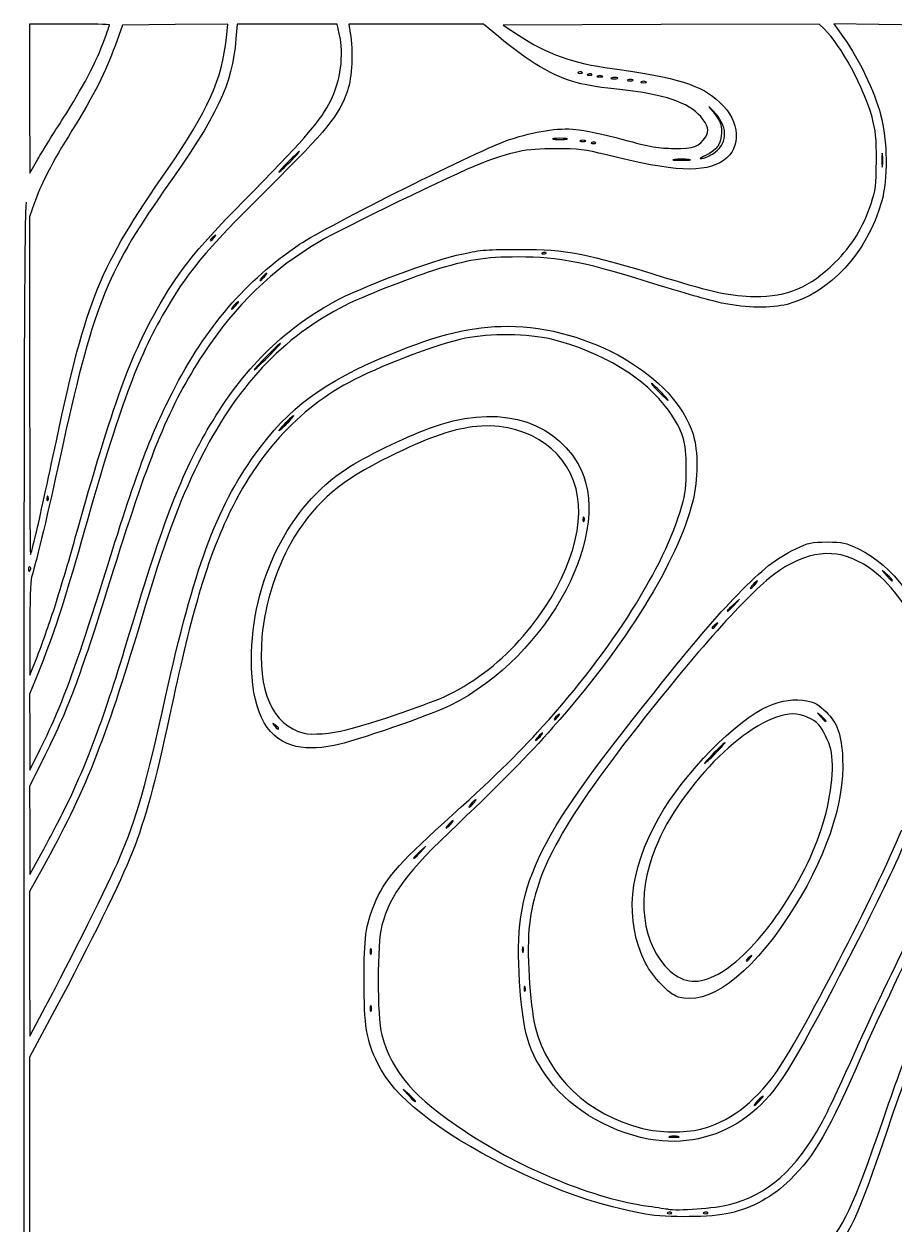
# Model space of a CAD drawing. Extents: x 32 to 2528, y 46 to 1391.
# Drawn here: x 32 to 643, y 549 to 1391 of the extents above; entities that cross this region are included whole.
import ezdxf

# ---------------------------------------------------------------- set-up
doc = ezdxf.new("R2010")
doc.units = 0
doc.layers.get('0').update_dxf_attribs({"linetype": 'CONTINUOUS'})
doc.layers.add('IMAGE', color=7, linetype='CONTINUOUS')

# ---------------------------------------------------------------- blocks, each defined once
blk = doc.blocks.new('squiggle')
at = {"layer": 'IMAGE', "color": 7}
for points in [[(28, 0), (0, 0), (0.0099, -52.333337), (0.0198, -104.666667), (5.78056, -94.666667)], [(137.98277, -9.645334), (138.9416, 0.042666), (101.99064, -0.312), (65.03967, -0.666667), (59.914176, -15.234108)], [(217.22285, -6.732295), (215.77903, 0), (180.71283, 0), (145.64664, 0), (144.70204, -10.333334)], [(328.81311, -8.802563), (318.29288, 0), (271.06475, 0), (223.8366, 0), (224.91831, -6.333334)], [(557.60319, -3.591864), (553.83799, 0.015425), (442.97048, -0.325622), (332.10297, -0.666667), (342.87675, -7.810932)], [(633.03985, -15.333334), (627.24048, -0.666667), (595.66112, -0.309299), (564.08176, 0.04807), (571.56827, -10.309299)], [(3.145393, -125.900197), (0, -135.133737), (0, -253.566867)], [(601.66667, -386.565747), (598, -383.333337), (601.23241, -386.999997)], [(494.08388, -407.666667), (498, -403.333337), (493.66667, -407.249457)], [(0.079881, -424.657867), (0.159761, -456.666667), (5.453524, -443.333337)], [(6.226792, -454.710947), (0, -470.088557), (0.108147, -496.710947), (0.216293, -523.333337), (7.433271, -508.666667)], [(555.66667, -485.873317), (552.66667, -483.333337), (555.20665, -486.333337)], [(10.692521, -513.116257), (0, -534.899187), (0.02528, -565.782917), (0.05056, -596.666667), (8.135247, -581.999997)], [(274.08388, -580.999997), (278, -576.666667), (273.66667, -580.582787)], [(8.824927, -592.549347), (0, -608.432027), (0.0087, -659.216017), (0.0174, -709.999997), (11.465871, -688.666667)], [(17.480884, -691.994557), (0, -724.655777), (0.0043, -791.994557), (0.0086, -859.333337), (5.065802, -866.939507)], [(266.33333, -751.249457), (262, -747.333337), (265.91612, -751.666667)]]:
    blk.add_lwpolyline(points, dxfattribs=at)
for points in [[(387.63889, -33.861107), (387.63889, -33.861107)], [(394.30556, -35.19444), (394.30556, -35.19444)], [(401.66667, -36.450292), (401.66667, -36.450292)], [(412.35871, -37.79209), (412.35871, -37.79209)], [(423, -39.116959), (423, -39.116959)], [(432.33333, -40.450292), (432.33333, -40.450292)], [(23.601254, -65.999997), (23.601254, -65.999997)], [(376.33333, -80.368807), (376.33333, -80.368807)], [(389.66667, -81.783627), (389.66667, -81.783627)], [(396.97223, -83.194437), (396.97223, -83.194437)], [(480.95697, -89.861147), (480.95697, -89.861147)], [(598.29964, -91.690547), (598.29964, -91.690547)], [(182.66667, -96.666667), (182.66667, -96.666667)], [(462.33333, -95.028707), (462.33333, -95.028707)], [(129.50341, -149.666667), (129.50341, -149.666667)], [(362.30556, -160.527827), (362.30556, -160.527827)], [(164.66667, -177.333337), (164.66667, -177.333337)], [(144.66667, -197.333337), (144.66667, -197.333337)], [(167.33333, -233.333337), (167.33333, -233.333337)], [(442.66667, -257.999997), (442.66667, -257.999997)], [(180.66667, -279.999997), (180.66667, -279.999997)], [(12.910823, -331.749997), (12.910823, -331.749997)], [(388.91076, -346.416667), (388.91076, -346.416667)], [(4.621169, -357.025977), (4.621169, -357.025977)], [(0.609727, -382.758797), (0.609727, -382.758797)], [(508.66667, -393.333337), (508.66667, -393.333337)], [(605.33333, -390.232417), (605.33333, -390.232417)], [(17.3224, -409.733507), (17.3224, -409.733507)], [(494.08388, -407.666667), (494.08388, -407.666667)], [(481.50341, -421.666667), (481.50341, -421.666667)], [(18.853953, -483.999997), (18.853953, -483.999997)], [(370.83675, -485.666667), (370.83675, -485.666667)], [(174.66667, -494.163257), (174.66667, -494.163257)], [(222, -495.191697), (222, -495.191697)], [(558.66667, -488.873317), (558.66667, -488.873317)], [(358, -499.999997), (358, -499.999997)], [(183.95917, -505.952137), (183.95917, -505.952137)], [(481.33333, -511.333337), (481.33333, -511.333337)], [(311.33333, -546.666667), (311.33333, -546.666667)], [(22.759216, -554.392267), (22.759216, -554.392267)], [(295.33333, -561.333337), (295.33333, -561.333337)], [(274.08388, -580.999997), (274.08388, -580.999997)], [(346.21637, -647.666667), (346.21637, -647.666667)], [(239.54971, -648.999997), (239.54971, -648.999997)], [(505.50341, -654.999997), (505.50341, -654.999997)], [(482.94845, -666.408897), (482.94845, -666.408897)], [(347.57743, -675.749997), (347.57743, -675.749997)], [(239.54971, -688.999997), (239.54971, -688.999997)], [(454.83117, -682.542027), (454.83117, -682.542027)], [(270.66667, -755.582787), (270.66667, -755.582787)], [(512, -755.333337), (512, -755.333337)], [(455, -780.392357), (455, -780.392357)], [(470.52919, -775.283417), (470.52919, -775.283417)], [(439.33333, -783.072827), (439.33333, -783.072827)], [(490.87209, -828.174817), (490.87209, -828.174817)], [(450.30556, -833.861157), (450.30556, -833.861157)], [(475.63889, -833.861157), (475.63889, -833.861157)]]:
    blk.add_lwpolyline(points, close=True, dxfattribs=at)
for points in [[(56, -0.587204), (56, -0.264242), (43.4, 0), (28, 0)], [(52.497268, -10.920538), (54.423771, -5.560166), (56, -0.910166), (56, -0.587204)], [(211.18512, -53.689067), (218.25103, -39.61761), (220.50913, -22.055744), (217.22285, -6.732295)], [(224.91831, -6.333334), (227.07007, -18.931916), (226.16699, -37.34737), (222.93457, -46.784999)], [(342.87675, -7.810932), (362.9244, -21.104862), (380.54704, -27.37012), (408.66667, -31.200779)], [(590.92265, -65.333337), (585.42824, -45.098339), (568.83701, -14.354559), (557.60319, -3.591864)], [(23.601284, -65.999997), (36.832415, -45.520527), (47.08734, -25.973319), (52.497268, -10.920538)], [(59.914176, -15.234108), (53.578465, -33.241158), (45.243603, -49.636566), (29.693429, -74.680977)], [(144.70204, -10.333334), (141.67727, -43.42288), (132.73984, -62.287417), (94.00879, -117.333337)], [(96.65586, -101.999997), (125.16168, -60.765877), (135.12756, -38.494786), (137.98277, -9.645334)], [(384.26776, -41.270694), (367.46609, -36.727099), (349.8832, -26.432496), (328.81311, -8.802563)], [(571.56827, -10.309299), (581.55948, -24.131847), (592.59203, -47.287348), (596.90293, -63.482597)], [(387.63889, -33.861111), (387.19584, -33.418056), (386.04583, -33.370687), (385.08333, -33.755844)], [(408.66667, -31.200779), (454.43465, -37.435622), (471.06451, -42.667771), (484.17545, -54.957657)], [(385.08333, -33.755844), (384.01969, -34.181479), (384.33563, -34.497422), (385.88889, -34.5614)], [(414, -46.011548), (403, -44.851592), (389.62049, -42.718208), (384.26776, -41.270694)], [(385.88889, -34.5614), (387.29444, -34.61929), (388.08195, -34.304163), (387.63889, -33.861107)], [(391.75, -35.089178), (390.68636, -35.514812), (391.00229, -35.830755), (392.55556, -35.894734)], [(394.30556, -35.194444), (393.86251, -34.75139), (392.71249, -34.70402), (391.75, -35.089178)], [(392.55556, -35.894734), (393.96111, -35.952624), (394.74861, -35.637496), (394.30556, -35.19444)], [(398.33333, -36.450292), (397.41667, -36.820176), (398.16667, -37.122807), (400, -37.122807)], [(401.66667, -36.450292), (400.75, -36.08041), (399.25, -36.08041), (398.33333, -36.450292)], [(400, -37.122807), (401.83333, -37.122807), (402.58333, -36.820176), (401.66667, -36.450292)], [(408.35871, -37.742684), (407.06141, -38.080743), (407.8, -38.379568), (410, -38.40674)], [(412.35871, -37.792084), (411.456, -37.426854), (409.656, -37.404622), (408.35871, -37.742684)], [(410, -38.40674), (412.2, -38.43391), (413.26141, -38.15732), (412.35871, -37.79209)], [(419.66667, -39.116959), (418.75, -39.486843), (419.5, -39.789474), (421.33333, -39.789474)], [(423, -39.116959), (422.08333, -38.747076), (420.58333, -38.747076), (419.66667, -39.116959)], [(421.33333, -39.789474), (423.16667, -39.789474), (423.91667, -39.486843), (423, -39.116959)], [(429, -40.450292), (428.08333, -40.820176), (428.83333, -41.122807), (430.66667, -41.122807)], [(432.33333, -40.450292), (431.41667, -40.08041), (429.91667, -40.08041), (429, -40.450292)], [(430.66667, -41.122807), (432.5, -41.122807), (433.25, -40.820176), (432.33333, -40.450292)], [(222.93457, -46.784999), (217.01359, -64.072397), (209.0706, -73.857987), (167.29376, -115.333337)], [(470.7392, -64.952987), (461.90085, -54.886667), (445.15727, -49.297096), (414, -46.011548)], [(157.37699, -116.692547), (194.724, -78.708517), (204.18356, -67.632397), (211.18512, -53.689067)], [(479.57095, -60.945297), (476.50692, -57.772957), (475.55932, -57.012487), (477.46517, -59.255367)], [(484.17545, -54.957657), (498.50716, -68.391827), (499.63299, -86.816537), (486.66313, -95.669507)], [(5.78056, -94.666667), (8.948978, -89.166667), (16.96829, -76.266667), (23.601254, -65.999997)], [(474.12841, -79.324477), (476.86912, -75.141627), (475.83507, -70.756857), (470.7392, -64.952987)], [(477.46517, -59.255367), (483.94116, -66.876607), (485.33333, -69.860037), (485.33333, -76.116867)], [(480.95697, -89.861147), (490.21239, -82.818577), (489.66487, -71.396077), (479.57095, -60.945297)], [(593.91977, -95.999997), (593.98697, -79.799627), (593.50132, -74.830107), (590.92265, -65.333337)], [(596.90293, -63.482597), (601.80916, -81.914377), (602.09852, -108.802587), (597.56135, -124.666667)], [(29.693429, -74.680977), (15.749053, -97.139157), (7.562451, -112.933597), (3.145393, -125.900197)], [(336.66667, -81.010487), (354.59357, -75.119907), (370.43065, -72.683017), (383.15921, -73.856567)], [(383.15921, -73.856567), (388.38832, -74.338677), (403.16667, -77.529647), (416, -80.947617)], [(189.33333, -154.500547), (208.93307, -141.402737), (317.15325, -87.422357), (336.66667, -81.010487)], [(367.66667, -80.368807), (365.28333, -80.664577), (367.23333, -80.906567), (372, -80.906567)], [(376.33333, -80.368807), (373.95, -80.073037), (370.05, -80.073037), (367.66667, -80.368807)], [(372, -80.906567), (376.76667, -80.906567), (378.71667, -80.664577), (376.33333, -80.368807)], [(386.33333, -81.783627), (385.41667, -82.153507), (386.16667, -82.456137), (388, -82.456137)], [(389.66667, -81.783627), (388.75, -81.413747), (387.25, -81.413747), (386.33333, -81.783627)], [(388, -82.456137), (389.83333, -82.456137), (390.58333, -82.153507), (389.66667, -81.783627)], [(394.41667, -83.089177), (393.35303, -83.514817), (393.66896, -83.830757), (395.22223, -83.894737)], [(396.97223, -83.194447), (396.52917, -82.751387), (395.37916, -82.704017), (394.41667, -83.089177)], [(395.22223, -83.894737), (396.62777, -83.952637), (397.41528, -83.637497), (396.97223, -83.194437)], [(416, -80.947617), (435.71173, -86.197537), (441.30797, -87.175387), (452.05563, -87.247717)], [(452.05563, -87.247717), (465.821, -87.340417), (469.81577, -85.906387), (474.12841, -79.324477)], [(485.33333, -76.116867), (485.33333, -83.633697), (481.92439, -88.534177), (474.1048, -92.258277)], [(189.24224, -89.333337), (188.87557, -89.333337), (185.31656, -92.633337), (181.33333, -96.666667)], [(182.66667, -96.666667), (186.64989, -92.633337), (189.60891, -89.333337), (189.24224, -89.333337)], [(368.66667, -87.438197), (347.83587, -87.462897), (337.7158, -89.518877), (315.43893, -98.252257)], [(404.66667, -91.785737), (389.1414, -87.871917), (385.38617, -87.418427), (368.66667, -87.438197)], [(486.66313, -95.669507), (473.4056, -104.718837), (451.93559, -103.701917), (404.66667, -91.785737)], [(474.1048, -92.258277), (469.55087, -94.427107), (469.31704, -94.708177), (472.66667, -93.986957)], [(472.66667, -93.986957), (474.86667, -93.513277), (478.59731, -91.656657), (480.95697, -89.861147)], [(598.29964, -91.690547), (598.00289, -89.294077), (597.75397, -90.933337), (597.74649, -95.333337)], [(598.28604, -99.690547), (598.59027, -97.687017), (598.59639, -94.087017), (598.29964, -91.690547)], [(181.33333, -96.666667), (177.35011, -100.699997), (174.39109, -103.999997), (174.75776, -103.999997)], [(174.75776, -103.999997), (175.12443, -103.999997), (178.68344, -100.699997), (182.66667, -96.666667)], [(315.43893, -98.252257), (298.50353, -104.891577), (218.66135, -143.611477), (203.46859, -152.552907)], [(452.33333, -95.028707), (449.58333, -95.316377), (451.83333, -95.551717), (457.33333, -95.551717)], [(462.33333, -95.028707), (459.58333, -94.741057), (455.08333, -94.741057), (452.33333, -95.028707)], [(457.33333, -95.551717), (462.83333, -95.551717), (465.08333, -95.316377), (462.33333, -95.028707)], [(590.26019, -125.999997), (593.46573, -116.447337), (593.84793, -113.314197), (593.91977, -95.999997)], [(597.74649, -95.333337), (597.73849, -99.733337), (597.9818, -101.694077), (598.28604, -99.690547)], [(18.748153, -292.367617), (40.207445, -191.932597), (48.511529, -171.641557), (96.65586, -101.999997)], [(94.00879, -117.333337), (53.728161, -174.581577), (44.052556, -199.425867), (21.355529, -303.886997)], [(91.5921, -196.193137), (106.36988, -170.674977), (117.36732, -157.384627), (157.37699, -116.692547)], [(167.29376, -115.333337), (121.63413, -160.663437), (110.04428, -174.608457), (92.9921, -204.733717)], [(-3.930868, -736.788907), (-3.891978, -233.392937), (-3.57986, -129.148027), (-2.099113, -124.999997)], [(597.56135, -124.666667), (587.28501, -160.597547), (561.29681, -188.806147), (531.2636, -196.628817)], [(564.81091, -167.339107), (576.98064, -155.325257), (584.54029, -143.045557), (590.26019, -125.999997)], [(129, -149.163257), (127.71667, -150.169717), (126.66667, -151.219717), (126.66667, -151.496587)], [(126.66667, -151.496587), (126.66667, -152.593977), (127.76159, -151.887667), (129.50341, -149.666667)], [(129.50341, -149.666667), (131.16191, -147.551917), (131.11475, -147.504757), (129, -149.163257)], [(100.10709, -258.547717), (123.35077, -212.739097), (151.76299, -179.607467), (189.33333, -154.500547)], [(203.46859, -152.552907), (170.10888, -172.186147), (144.43735, -196.974227), (121.88044, -231.333337)], [(304.2526, -161.078947), (316.09683, -158.426237), (321.5994, -158.005657), (344, -158.040867)], [(344, -158.040867), (377.21088, -158.092967), (389.04016, -160.401317), (445.84351, -177.913757)], [(212.64317, -195.319187), (233.82, -183.797877), (280.17891, -166.470627), (304.2526, -161.078947)], [(342.66667, -163.397617), (319.17805, -163.415917), (306.61629, -165.432907), (283.33333, -172.924797)], [(444, -184.003597), (389.32853, -166.868537), (372.147, -163.374697), (342.66667, -163.397617)], [(359.75, -160.422577), (358.68636, -160.848197), (359.00229, -161.164147), (360.55556, -161.228117)], [(362.30556, -160.527777), (361.86251, -160.084717), (360.71249, -160.037357), (359.75, -160.422577)], [(360.55556, -161.228117), (361.96111, -161.286017), (362.74861, -160.970877), (362.30556, -160.527827)], [(508.66667, -191.082877), (531.63723, -191.298147), (547.21401, -184.710627), (564.81091, -167.339107)], [(166.41331, -174.666667), (166.04664, -174.666667), (164.66065, -175.866667), (163.33333, -177.333337)], [(164.66667, -177.333337), (165.99399, -175.866667), (166.77997, -174.666667), (166.41331, -174.666667)], [(283.33333, -172.924797), (264.26596, -179.060217), (233.98859, -190.992257), (221.33333, -197.358437)], [(163.33333, -177.333337), (162.00601, -178.799997), (161.22003, -179.999997), (161.58669, -179.999997)], [(161.58669, -179.999997), (161.95336, -179.999997), (163.33935, -178.799997), (164.66667, -177.333337)], [(486.87611, -196.036417), (479.79425, -194.589777), (460.5, -189.175017), (444, -184.003597)], [(445.84351, -177.913757), (478.47307, -187.973437), (492.58787, -190.932217), (508.66667, -191.082877)], [(32.048064, -360.400177), (58.685329, -265.405237), (70.70235, -232.265417), (91.5921, -196.193137)], [(221.33333, -197.358437), (177.69199, -219.312107), (144.15481, -255.224657), (118.63252, -307.333337)], [(126.45363, -281.601917), (149.41761, -242.796397), (178.03545, -214.147617), (212.64317, -195.319187)], [(143.33333, -197.333337), (142.00601, -198.799997), (141.22003, -199.999997), (141.58669, -199.999997)], [(141.58669, -199.999997), (141.95336, -199.999997), (143.33935, -198.799997), (144.66667, -197.333337)], [(146.41331, -194.666667), (146.04664, -194.666667), (144.66065, -195.866667), (143.33333, -197.333337)], [(144.66667, -197.333337), (145.99399, -195.866667), (146.77997, -194.666667), (146.41331, -194.666667)], [(531.2636, -196.628817), (520.51556, -199.428317), (502.29008, -199.185077), (486.87611, -196.036417)], [(92.9921, -204.733717), (74.22618, -237.886587), (61.439591, -273.570107), (36.160577, -363.333337)], [(252.09065, -232.016547), (287.76227, -217.353397), (310.03275, -211.999997), (335.36069, -211.999997)], [(366, -221.101937), (350.17556, -217.235557), (321.9314, -216.934067), (305.66991, -220.457937)], [(335.36069, -211.999997), (392.32232, -211.999997), (452.85829, -247.257737), (465.35301, -287.710947)], [(175.92848, -223.999997), (175.56181, -223.999997), (171.094, -228.199997), (166, -233.333337)], [(167.33333, -233.333337), (172.42733, -228.199997), (176.29515, -223.999997), (175.92848, -223.999997)], [(305.66991, -220.457937), (285.88693, -224.744907), (251.32344, -237.606537), (227.7948, -249.436507)], [(448.01127, -270.941267), (432.39664, -248.706837), (401.07368, -229.671467), (366, -221.101937)], [(121.88044, -231.333337), (98.28805, -267.269707), (84.3935, -300.666277), (58.678305, -383.244297)], [(166, -233.333337), (160.906, -238.466667), (157.03819, -242.666667), (157.40485, -242.666667)], [(157.40485, -242.666667), (157.77152, -242.666667), (162.23933, -238.466667), (167.33333, -233.333337)], [(158.25376, -301.668947), (181.23617, -269.522257), (206.53836, -250.741177), (252.09065, -232.016547)], [(227.7948, -249.436507), (188.35215, -269.267877), (157.47623, -303.587667), (136.48575, -350.930027)], [(436.11144, -251.999997), (435.74477, -251.999997), (438.09463, -254.699997), (441.33333, -257.999997)], [(442.66667, -257.999997), (439.42796, -254.699997), (436.47811, -251.999997), (436.11144, -251.999997)], [(0, -253.566867), (0, -318.705097), (0.249731, -371.999997), (0.554956, -371.999997)], [(51.357375, -390.666667), (76.09018, -311.297897), (83.41777, -291.439037), (100.10709, -258.547717)], [(441.33333, -257.999997), (444.57204, -261.299997), (447.52189, -263.999997), (447.88856, -263.999997)], [(447.88856, -263.999997), (448.25523, -263.999997), (445.90537, -261.299997), (442.66667, -257.999997)], [(280.43073, -283.455637), (325.5456, -266.558147), (365.64629, -276.085317), (384.44376, -308.167187)], [(185.20787, -274.666667), (184.8412, -274.666667), (182.19765, -277.066667), (179.33333, -279.999997)], [(180.66667, -279.999997), (183.53099, -277.066667), (185.57453, -274.666667), (185.20787, -274.666667)], [(460.58293, -311.333337), (460.55083, -292.450537), (458.50847, -285.888737), (448.01127, -270.941267)], [(70.13708, -427.333337), (93.93476, -347.921587), (106.59561, -315.158857), (126.45363, -281.601917)], [(179.33333, -279.999997), (176.46901, -282.933337), (174.42547, -285.333337), (174.79213, -285.333337)], [(174.79213, -285.333337), (175.1588, -285.333337), (177.80235, -282.933337), (180.66667, -279.999997)], [(222.17812, -311.955497), (234.58085, -303.843537), (262.61093, -290.129937), (280.43073, -283.455637)], [(310.50867, -282.667587), (294.51665, -284.827577), (278.57307, -290.521197), (252.66667, -303.323597)], [(383.27688, -325.946797), (375.56105, -296.130457), (345.07516, -277.998827), (310.50867, -282.667587)], [(4.621169, -357.025977), (6.552361, -348.790257), (12.909504, -319.693997), (18.748153, -292.367617)], [(465.35301, -287.710947), (469.03484, -299.631337), (468.9662, -319.671497), (465.19241, -334.594797)], [(95.36306, -472.014997), (115.25876, -381.925257), (130.61693, -340.326027), (158.25376, -301.668947)], [(21.355529, -303.886997), (12.953735, -342.555547), (5.308073, -374.748477), (1.3812, -387.991197)], [(118.63252, -307.333337), (103.8272, -337.561267), (95.32648, -360.884737), (77.96428, -418.914957)], [(252.66667, -303.323597), (218.00407, -320.453147), (201.83371, -334.063997), (185.84471, -359.568777)], [(384.44376, -308.167187), (411.51107, -354.363297), (364.69164, -443.228107), (294.92144, -478.083517)], [(457.55699, -337.999997), (459.98809, -329.506677), (460.60464, -324.073307), (460.58293, -311.333337)], [(155.59009, -445.999997), (155.64959, -390.699457), (181.57399, -338.512457), (222.17812, -311.955497)], [(346.27635, -429.333337), (376.243, -394.483237), (390.61823, -354.316107), (383.27688, -325.946797)], [(12.105263, -332.555557), (12.047373, -333.961107), (12.3625, -334.748617), (12.805556, -334.305557)], [(12.910819, -331.749997), (12.485184, -330.686357), (12.169241, -331.002297), (12.105263, -332.555557)], [(12.805556, -334.305557), (13.248611, -333.862507), (13.29598, -332.712497), (12.910823, -331.749997)], [(465.19241, -334.594797), (454.4078, -377.242157), (418.2234, -435.797797), (367.10011, -493.333337)], [(359.81388, -492.852817), (408.91148, -438.605667), (445.22932, -381.067897), (457.55699, -337.999997)], [(136.48575, -350.930027), (122.57132, -382.312937), (113.01589, -415.790667), (98.08971, -485.451777)], [(388.10527, -347.222227), (388.04737, -348.627777), (388.36251, -349.415277), (388.80556, -348.972227)], [(388.91081, -346.416667), (388.48519, -345.353027), (388.16924, -345.668957), (388.10527, -347.222227)], [(388.80556, -348.972227), (389.24861, -348.529177), (389.29597, -347.379157), (388.91076, -346.416667)], [(0.554956, -371.999997), (0.860181, -371.999997), (2.689977, -365.261697), (4.621169, -357.025977)], [(17.3224, -409.733507), (20.938712, -398.586937), (27.56526, -376.386937), (32.048064, -360.400177)], [(185.84471, -359.568777), (174.04209, -378.395637), (164.80073, -406.743427), (162.94317, -429.818957)], [(36.160577, -363.333337), (25.512232, -401.144537), (15.325945, -432.239787), (6.226792, -454.710947)], [(496.64421, -400.203147), (513.9512, -382.376477), (523.69551, -374.698237), (537.33333, -368.141267)], [(588.79209, -381.418957), (568.68204, -367.584937), (549.16503, -368.174347), (525.98884, -383.315627)], [(537.33333, -368.141267), (546.53647, -363.716467), (548.28957, -363.333337), (559.33333, -363.333337)], [(559.33333, -363.333337), (570.38099, -363.333337), (572.13828, -363.717747), (581.47604, -368.177077)], [(581.47604, -368.177077), (605.64316, -379.718337), (625.47528, -406.645957), (634.36216, -439.984697)], [(0.243972, -380.817457), (-0.379101, -380.432377), (-0.888889, -380.990907), (-0.888889, -382.058657)], [(-0.888889, -382.058657), (-0.888889, -384.306877), (-0.46844, -384.503307), (0.609727, -382.758797)], [(0.609727, -382.758797), (1.031635, -382.076137), (0.867044, -381.202537), (0.243972, -380.817457)], [(58.678305, -383.244297), (35.275585, -458.396377), (28.344029, -477.156417), (10.692521, -513.116257)], [(525.98884, -383.315627), (509.16143, -394.309187), (474.06072, -432.595947), (431.84941, -485.999997)], [(623.80676, -427.721917), (616.69435, -409.252357), (603.07832, -391.246697), (588.79209, -381.418957)], [(601.23241, -386.999997), (604.2536, -390.427057), (605.33333, -391.278117), (605.33333, -390.232417)], [(605.33333, -390.232417), (605.33333, -389.993587), (603.68333, -388.343587), (601.66667, -386.565747)], [(1.3812, -387.991197), (0.585177, -390.675657), (0.033844, -406.210317), (0.079881, -424.657867)], [(18.853963, -483.999997), (28.640976, -460.718137), (37.073839, -436.503227), (51.357375, -390.666667)], [(507.33333, -393.333337), (506.00601, -394.799997), (505.22003, -395.999997), (505.58669, -395.999997)], [(505.58669, -395.999997), (505.95336, -395.999997), (507.33935, -394.799997), (508.66667, -393.333337)], [(510.41331, -390.666667), (510.04664, -390.666667), (508.66065, -391.866667), (507.33333, -393.333337)], [(508.66667, -393.333337), (509.99399, -391.866667), (510.77997, -390.666667), (510.41331, -390.666667)], [(437.78949, -469.333337), (468.1154, -431.463867), (481.08736, -416.227117), (496.64421, -400.203147)], [(5.453524, -443.333337), (8.365095, -435.999997), (13.706089, -420.880077), (17.3224, -409.733507)], [(493.66667, -407.249457), (489.62739, -410.899827), (488.72047, -411.999997), (489.75055, -411.999997)], [(489.75055, -411.999997), (489.98001, -411.999997), (491.93001, -410.049997), (494.08388, -407.666667)], [(77.96428, -418.914957), (52.465713, -504.139627), (38.599915, -538.961747), (8.824927, -592.549347)], [(481.50341, -421.666667), (483.16191, -419.551917), (483.11475, -419.504757), (481, -421.163257)], [(22.759213, -554.392267), (39.194604, -521.867067), (52.504639, -486.171947), (70.13708, -427.333337)], [(293.47852, -470.674157), (313.4338, -460.716517), (331.36059, -446.679797), (346.27635, -429.333337)], [(481, -421.163257), (479.71667, -422.169717), (478.66667, -423.219717), (478.66667, -423.496587)], [(478.66667, -423.496587), (478.66667, -424.593977), (479.76159, -423.887667), (481.50341, -421.666667)], [(162.94317, -429.818957), (159.84764, -468.273467), (170.08231, -491.734547), (192.45317, -497.465157)], [(183.95917, -505.952077), (165.13719, -500.149877), (155.55365, -479.897117), (155.59009, -445.999997)], [(222, -495.191697), (239.90425, -490.671107), (283.08916, -475.858437), (293.47852, -470.674157)], [(343.68387, -671.654987), (339.46403, -603.760147), (352.38348, -575.984077), (437.78949, -469.333337)], [(63.095329, -585.138977), (74.77716, -557.762597), (82.08166, -532.154547), (95.36306, -472.014997)], [(294.92144, -478.083517), (281.38004, -484.848457), (227.74641, -503.304107), (213.54937, -506.084137)], [(441.31341, -556.854147), (459.49745, -525.072547), (495.18535, -488.621307), (517.99651, -478.530837)], [(517.99651, -478.530837), (527.34533, -474.395417), (536.96271, -473.067337), (545.19093, -474.775507)], [(545.19093, -474.775507), (550.99427, -475.980267), (553.61565, -477.488667), (558.64316, -482.516177)], [(7.433271, -508.666667), (11.402607, -500.599997), (16.541915, -489.499997), (18.853953, -483.999997)], [(98.08971, -485.451777), (87.86574, -533.167437), (81.31033, -557.185107), (71.96603, -581.163477)], [(431.84941, -485.999997), (374.29416, -558.816587), (355.13489, -593.157557), (350.53952, -631.739437)], [(370.33333, -485.163257), (368.11233, -486.905077), (367.40603, -487.999997), (368.50341, -487.999997)], [(368.50341, -487.999997), (368.78028, -487.999997), (369.83028, -486.949997), (370.83675, -485.666667)], [(370.83675, -485.666667), (372.49524, -483.551917), (372.44808, -483.504757), (370.33333, -485.163257)], [(535.43647, -483.999997), (507.13695, -483.999997), (457.33212, -532.580787), (438.70421, -578.354897)], [(553.51132, -491.524787), (549.85487, -487.369347), (541.76157, -483.999997), (535.43647, -483.999997)], [(555.20665, -486.333337), (557.59361, -489.152587), (558.66667, -489.940317), (558.66667, -488.873317)], [(558.66667, -488.873317), (558.66667, -488.620307), (557.31667, -487.270307), (555.66667, -485.873317)], [(558.64316, -482.516177), (566.68239, -490.555397), (569.42024, -498.269657), (570.29023, -515.333337)], [(172.33333, -491.829917), (170.21859, -490.171427), (170.17143, -490.218587), (171.82992, -492.333337)], [(171.82992, -492.333337), (173.57175, -494.554337), (174.66667, -495.260637), (174.66667, -494.163257)], [(174.66667, -494.163257), (174.66667, -493.886387), (173.61667, -492.836387), (172.33333, -491.829917)], [(192.45317, -497.465157), (197.85332, -498.848497), (211.75269, -497.779017), (222, -495.191697)], [(290.66667, -560.171947), (325.19921, -529.002117), (341.15908, -513.464187), (359.81388, -492.852817)], [(367.10011, -493.333337), (348.74763, -513.987707), (332.40189, -530.595147), (300.78375, -560.711477)], [(561.92645, -508.666667), (560.697, -503.604667), (556.35127, -494.752307), (553.51132, -491.524787)], [(356.66667, -499.999997), (355.33935, -501.466667), (354.55336, -502.666667), (354.92003, -502.666667)], [(354.92003, -502.666667), (355.28669, -502.666667), (356.67268, -501.466667), (358, -499.999997)], [(359.74664, -497.333337), (359.37997, -497.333337), (357.99399, -498.533337), (356.66667, -499.999997)], [(358, -499.999997), (359.32732, -498.533337), (360.11331, -497.333337), (359.74664, -497.333337)], [(487.90891, -503.999997), (487.54224, -503.999997), (483.98323, -507.299997), (480, -511.333337)], [(481.33333, -511.333337), (485.31656, -507.299997), (488.27557, -503.999997), (487.90891, -503.999997)], [(213.54937, -506.084137), (201.51525, -508.440617), (191.89256, -508.397677), (183.95917, -505.952137)], [(480, -511.333337), (476.01677, -515.366667), (473.05776, -518.666667), (473.42443, -518.666667)], [(473.42443, -518.666667), (473.79109, -518.666667), (477.35011, -515.366667), (481.33333, -511.333337)], [(555.24653, -565.116837), (562.02316, -544.799797), (564.86651, -520.771547), (561.92645, -508.666667)], [(570.29023, -515.333337), (571.88383, -546.589277), (557.81012, -587.479387), (532.1486, -626.150987)], [(628.48679, -534.501977), (618.70644, -566.770237), (603.33816, -600.385357), (564.29803, -674.902307)], [(310, -546.666667), (308.67268, -548.133337), (307.88669, -549.333337), (308.25336, -549.333337)], [(308.25336, -549.333337), (308.62003, -549.333337), (310.00601, -548.133337), (311.33333, -546.666667)], [(313.07997, -543.999997), (312.71331, -543.999997), (311.32732, -545.199997), (310, -546.666667)], [(311.33333, -546.666667), (312.66065, -545.199997), (313.44664, -543.999997), (313.07997, -543.999997)], [(8.135247, -581.999997), (12.581824, -573.933337), (19.162611, -561.509857), (22.759216, -554.392267)], [(241.83387, -617.485827), (248.72657, -600.522777), (257.9306, -589.720227), (290.66667, -560.171947)], [(300.78375, -560.711477), (263.88541, -595.857187), (253.40092, -609.804277), (247.10697, -632.115437)], [(294, -561.333337), (292.67268, -562.799997), (291.88669, -563.999997), (292.25336, -563.999997)], [(292.25336, -563.999997), (292.62003, -563.999997), (294.00601, -562.799997), (295.33333, -561.333337)], [(297.07997, -558.666667), (296.71331, -558.666667), (295.32732, -559.866667), (294, -561.333337)], [(295.33333, -561.333337), (296.66065, -559.866667), (297.44664, -558.666667), (297.07997, -558.666667)], [(432.03655, -658.739057), (416.98965, -628.931337), (420.19107, -593.771237), (441.31341, -556.854147)], [(482.94845, -666.408897), (508.5662, -652.754787), (541.32275, -606.861747), (555.24653, -565.116837)], [(522.86513, -736.509937), (540.18059, -712.347817), (594.68441, -607.326237), (611.70195, -565.333337)], [(273.66667, -580.582787), (271.28333, -582.736657), (269.33333, -584.686657), (269.33333, -584.916117)], [(438.70421, -578.354897), (425.13505, -611.698197), (429.38749, -646.751237), (449.10749, -664.109477)], [(11.465871, -688.666667), (27.898968, -658.045037), (56.207467, -601.280677), (63.095329, -585.138977)], [(71.96603, -581.163477), (64.14603, -601.230357), (42.576999, -645.105067), (17.480884, -691.994557)], [(269.33333, -584.916117), (269.33333, -585.946197), (270.43351, -585.039317), (274.08388, -580.999997)], [(234.60739, -670.458987), (234.60339, -640.753577), (235.72699, -632.514917), (241.83387, -617.485827)], [(532.1486, -626.150987), (504.22375, -668.233397), (475.82899, -688.942957), (454.83117, -682.542027)], [(629.98825, -625.333337), (612.15177, -661.633337), (591.43007, -705.433337), (583.94003, -722.666667)], [(665.26791, -628.666667), (635.20679, -684.199297), (622.8498, -712.716027), (601.99118, -774.692977)], [(247.10697, -632.115437), (243.63395, -644.426857), (243.55183, -696.635587), (246.98591, -709.052897)], [(350.53952, -631.739437), (348.47219, -649.096377), (350.71295, -687.810877), (354.69745, -703.577677)], [(578.26449, -722.666667), (586.84757, -703.233337), (604.61655, -665.733337), (617.75112, -639.333337)], [(239.54971, -648.999997), (239.17983, -648.083337), (238.87719, -648.833337), (238.87719, -650.666667)], [(346.21637, -647.666667), (345.84649, -646.749997), (345.54385, -647.499997), (345.54385, -649.333337)], [(346.21637, -650.999997), (346.58625, -650.083337), (346.58625, -648.583337), (346.21637, -647.666667)], [(238.87719, -650.666667), (238.87719, -652.499997), (239.17983, -653.249997), (239.54971, -652.333337)], [(239.54971, -652.333337), (239.91959, -651.416667), (239.91959, -649.916667), (239.54971, -648.999997)], [(345.54385, -649.333337), (345.54385, -651.166667), (345.84649, -651.916667), (346.21637, -650.999997)], [(505, -654.496587), (503.71667, -655.503057), (502.66667, -656.553057), (502.66667, -656.829917)], [(502.66667, -656.829917), (502.66667, -657.927307), (503.76159, -657.220997), (505.50341, -654.999997)], [(505.50341, -654.999997), (507.16191, -652.885257), (507.11475, -652.838097), (505, -654.496587)], [(454.83117, -682.542027), (448.50324, -680.613027), (437.03131, -668.633637), (432.03655, -658.739057)], [(449.10749, -664.109477), (459.45495, -673.217667), (468.96191, -673.863657), (482.94845, -666.408897)], [(244.20232, -729.236697), (236.15647, -712.606297), (234.61209, -703.145597), (234.60739, -670.458987)], [(364.31087, -740.715827), (350.04761, -721.361577), (345.91285, -707.518067), (343.68387, -671.654987)], [(346.77193, -676.555557), (346.71403, -677.961107), (347.02917, -678.748617), (347.47223, -678.305557)], [(347.57748, -675.749997), (347.15185, -674.686357), (346.83591, -675.002297), (346.77193, -676.555557)], [(347.47223, -678.305557), (347.91528, -677.862507), (347.96264, -676.712497), (347.57743, -675.749997)], [(564.29803, -674.902307), (531.50756, -737.490347), (521.43701, -752.632117), (503.6476, -766.094617)], [(239.54971, -688.999997), (239.17983, -688.083337), (238.87719, -688.833337), (238.87719, -690.666667)], [(239.54971, -692.333337), (239.91959, -691.416667), (239.91959, -689.916667), (239.54971, -688.999997)], [(238.87719, -690.666667), (238.87719, -692.499997), (239.17983, -693.249997), (239.54971, -692.333337)], [(354.69745, -703.577677), (363.54756, -738.597777), (391.54596, -765.071867), (430, -774.780587)], [(246.98591, -709.052897), (254.28148, -735.432577), (269.38653, -752.922677), (305.61836, -776.943267)], [(598.4254, -769.333337), (605.80436, -747.699997), (615.29701, -721.599997), (619.52016, -711.333337)], [(583.94003, -722.666667), (560.32804, -776.993867), (550.79613, -793.621717), (533.42437, -810.788317)], [(555.23933, -771.482897), (559.32009, -764.067307), (569.68143, -742.099997), (578.26449, -722.666667)], [(334.54721, -801.118027), (286.24201, -776.978557), (255.44553, -752.475877), (244.20232, -729.236697)], [(-3.106969, -1344.448567), (-3.585896, -1343.969567), (-3.956651, -1070.522767), (-3.930868, -736.788907)], [(439.33333, -783.072827), (410.54921, -779.276027), (380.02944, -762.044837), (364.31087, -740.715827)], [(470.52919, -775.283417), (489.4136, -770.831977), (508.29147, -756.846157), (522.86513, -736.509937)], [(265.91612, -751.666667), (269.56649, -755.705947), (270.66667, -756.612867), (270.66667, -755.582787)], [(270.66667, -755.582787), (270.66667, -755.353317), (268.71667, -753.403317), (266.33333, -751.249457)], [(510.66667, -755.333337), (508.94433, -757.166667), (507.83516, -758.666667), (508.20183, -758.666667)], [(508.20183, -758.666667), (508.56849, -758.666667), (510.27767, -757.166667), (512, -755.333337)], [(514.46484, -751.999997), (514.09817, -751.999997), (512.389, -753.499997), (510.66667, -755.333337)], [(512, -755.333337), (513.72233, -753.499997), (514.83151, -751.999997), (514.46484, -751.999997)], [(503.6476, -766.094617), (485.14932, -780.093547), (462.35869, -786.109997), (439.33333, -783.072827)], [(490.87215, -828.174817), (517.68649, -821.167467), (537.50245, -803.714397), (555.23933, -771.482897)], [(555.17752, -860.786067), (570.28992, -845.514717), (578.00585, -829.198477), (598.4254, -769.333337)], [(305.61836, -776.943267), (345.50864, -803.389277), (396.63681, -824.231947), (433.99995, -829.278667)], [(430, -774.780587), (441.60693, -777.711057), (459.29919, -777.930557), (470.52919, -775.283417)], [(449, -780.392357), (447.35, -780.710157), (448.7, -780.970187), (452, -780.970187)], [(455, -780.392357), (453.35, -780.074547), (450.65, -780.074547), (449, -780.392357)], [(452, -780.970187), (455.3, -780.970187), (456.65, -780.710157), (455, -780.392357)], [(601.99118, -774.692977), (581.02706, -836.983347), (574.49552, -851.010147), (559.40474, -866.149427)], [(432, -834.857357), (401.43704, -829.570457), (369.03459, -818.352317), (334.54721, -801.118027)], [(533.42437, -810.788317), (521.44868, -822.622557), (507.39476, -830.397587), (491.04917, -834.231457)], [(433.99995, -829.278667), (440.59995, -830.170147), (446.89995, -831.118857), (447.99995, -831.386897)], [(450.30556, -833.861107), (449.86251, -833.418057), (448.71249, -833.370697), (447.75, -833.755907)], [(447.99995, -831.386897), (453.44547, -832.713867), (481.56465, -830.607107), (490.87209, -828.174817)], [(475.63889, -833.861107), (475.19584, -833.418057), (474.04583, -833.370697), (473.08333, -833.755907)], [(491.04917, -834.231457), (478.49131, -837.176897), (447.31904, -837.507317), (432, -834.857357)], [(447.75, -833.755907), (446.68636, -834.181537), (447.00229, -834.497477), (448.55556, -834.561457)], [(448.55556, -834.561457), (449.96111, -834.619357), (450.74861, -834.304217), (450.30556, -833.861157)], [(473.08333, -833.755907), (472.01969, -834.181537), (472.33563, -834.497477), (473.88889, -834.561457)], [(473.88889, -834.561457), (475.29444, -834.619357), (476.08195, -834.304217), (475.63889, -833.861157)]]:
    blk.add_open_spline(points, degree=3, dxfattribs=at)

msp = doc.modelspace()

# ---------------------------------------------------------------- block references
at = {"linetype": 'Continuous'}
msp.add_blockref('squiggle', (36, 1390.666667), dxfattribs=at)

doc.saveas('drawing.dxf')
